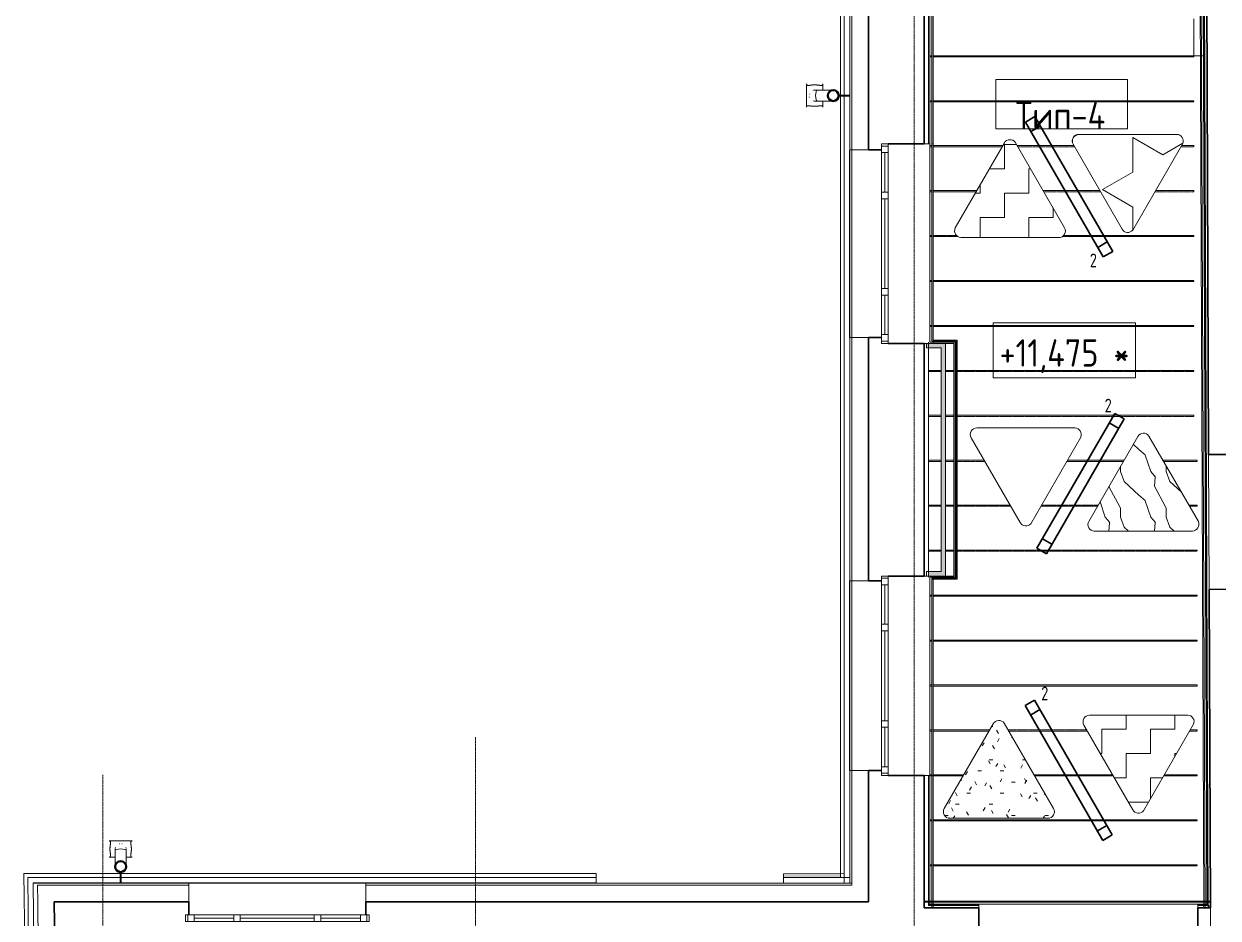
# Model space of a CAD drawing. Header units: millimetres. Extents: x -10438 to 68527, y -5058 to 44223.
# Drawn here: x 37729 to 48622, y 20501 to 28659 of the extents above; entities that cross this region are included whole.
import ezdxf

# ---------------------------------------------------------------- set-up
doc = ezdxf.new("R2010")
doc.units = ezdxf.units.MM
doc.linetypes.add('ADSK_Линия сетки', pattern=[25, 20, -2.5, 0, -2.5])
doc.linetypes.add('ADSK_Штрих_ш3 п1_5', pattern=[4.5, 3, -1.5])
for name, color, linetype, lineweight in [('_ Окна', 7, 'Continuous', 9), ('Аннотация', 7, 'Continuous', 20), ('Каркас', 7, 'Continuous', 18), ('Марки', 7, 'Continuous', 20), ('Обобщенные модели', 7, 'Continuous', 18), ('Окна', 7, 'Continuous', 9), ('Оси', 7, 'Continuous', 9), ('Отметки', 7, 'Continuous', 9), ('Потолки', 7, 'Continuous', 9), ('Потолки штриховка', 7, 'Continuous', 9), ('Стены внутренние', 7, 'Continuous', 18), ('Стены наружные', 7, 'Continuous', 18), ('Стены несущие', 7, 'Continuous', 30), ('Стены отделка', 7, 'Continuous', 30), ('Стены штриховка', 7, 'Continuous', 9), ('Стены штриховка поверхности', 7, 'Continuous', 18)]:
    doc.layers.add(name, color=color, linetype=linetype, lineweight=lineweight)
doc.layers.add('Линии', color=7, linetype='Continuous', lineweight=9, true_color=0x00a600)
doc.styles.add('GOST Common_2', font='GOST_Common.ttf', dxfattribs={"width": 0.9, "height": 250})
doc.styles.add('GOST Common_4', font='GOST_Common.ttf', dxfattribs={"width": 0.8, "height": 350})
doc.styles.add('GOST Common_B', font='', dxfattribs={"width": 0.9, "height": 250})
doc.styles.get('GOST Common_B').set_extended_font_data('GOST Common', bold=True)
pattern_1 = [(0, (0, 0), (222.25, 222.25), [222.25, -222.25]), (90, (222.25, 0), (-222.25, 222.25), [222.25, -222.25])]

# ---------------------------------------------------------------- blocks, each defined once
blk = doc.blocks.new('Водосток - Тип 1 _карниз больше 490мм_-5181640-План потолков 3-го этажа')
at = {"layer": 'Обобщенные модели', "lineweight": 9}
h = blk.add_hatch(dxfattribs=at)
h.set_pattern_fill('FP_9', color=256, style=0, pattern_type=2)
h.set_pattern_definition([(45, (-38486.85, -20811.32), (-106.066, 106.066), [])])
h.paths.add_polyline_path([(125, 110), (147, 115), (164, 129), (174, 149), (173, 172), (164, 191), (145, 206), (123, 210), (103, 205), (86, 191), (76, 171), (77, 148), (86, 129), (103, 115), (123, 110)])
at = {"layer": 'Обобщенные модели'}
for p, q in [((19, 395), (25, 395)), ((225, 395), (231, 395)), ((25, 245), (19, 245)), ((75, 185), (75, 306)), ((75, 264), (75, 306)), ((175, 306), (175, 185)), ((175, 306), (175, 264)), ((231, 245), (225, 245)), ((75, 185), (75, 216)), ((75, 174), (75, 183)), ((75, 174), (75, 183)), ((120, 10), (120, 109)), ((130, 109), (130, 10)), ((175, 216), (175, 185)), ((175, 177), (175, 174)), ((175, 177), (175, 174))]:
    blk.add_line(p, q, dxfattribs=at)
at = {"layer": 'Обобщенные модели', "flags": 128}
for points in [[(75, 216), (75, 222), (75, 228), (75, 233), (75, 238), (75, 244), (75, 249), (75, 254), (75, 259), (75, 264), (75, 268), (75, 273), (75, 277), (75, 281), (75, 285), (75, 289), (75, 292), (75, 296), (75, 299), (75, 302), (75, 305), (75, 307), (75, 309), (75, 312), (75, 313), (75, 315), (75, 316), (75, 318), (75, 319), (75, 319), (75, 320), (75, 320), (75, 320)], [(75, 264), (75, 258), (75, 252), (75, 247), (75, 242), (75, 236), (75, 231), (75, 226), (75, 221), (75, 216), (75, 212), (75, 207), (75, 203), (75, 199), (75, 195), (75, 191), (75, 188), (75, 184), (75, 181), (75, 178), (75, 175), (75, 173)], [(175, 320), (175, 320), (175, 320), (175, 319), (175, 318), (175, 317), (175, 316), (175, 314), (175, 312), (175, 310), (175, 308), (175, 306), (175, 303), (175, 300), (175, 297), (175, 294), (175, 290), (175, 287), (175, 283), (175, 279), (175, 275), (175, 270), (175, 266), (175, 261), (175, 256), (175, 251), (175, 246), (175, 241), (175, 235), (175, 230), (175, 224), (175, 219), (175, 216)], [(175, 173), (175, 174), (175, 177), (175, 180), (175, 183), (175, 186), (175, 190), (175, 193), (175, 197), (175, 201), (175, 205), (175, 210), (175, 214), (175, 219), (175, 224), (175, 229), (175, 234), (175, 239), (175, 245), (175, 250), (175, 256), (175, 261), (175, 264)]]:
    blk.add_lwpolyline(points, dxfattribs=at)
at = {"layer": 'Обобщенные модели'}
for centre, radius, start, end in [((125, 320), 50, 163.3249, 166.6752), ((125, 320), 50, 103.3248, 106.6752), ((125, 320), 50, 73.3248, 76.6752), ((125, 320), 50, 13.3248, 16.6751), ((125, 320), 50, 174.5444, 183.3856), ((125, 320), 50, 356.7269, 5.4556), ((125, 160), 52, 90, 270), ((125, 160), 52, 270, 90)]:
    blk.add_arc(centre, radius, start, end, dxfattribs=at)
at = {"layer": 'Обобщенные модели', "lineweight": 40}
for start, end in [(90, 270), (270, 90)]:
    blk.add_arc((125, 160), 50, start, end, dxfattribs=at)
at = {"layer": 'Обобщенные модели'}
for start_param, end_param in [(4.712389, 6.283185), (4.712389, 6.283185), (3.141593, 4.712389), (3.141593, 4.712389)]:
    blk.add_ellipse((125, 306), major_axis=(-50, 0), ratio=0.309017, start_param=start_param, end_param=end_param, dxfattribs=at)
for points, knots in [([(19, 245), (21, 245), (25, 246), (29, 249), (31, 252), (32, 255), (32, 257), (32, 259), (32, 262), (32, 264), (32, 266), (32, 269), (32, 271), (31, 274), (31, 277), (31, 280), (30, 283), (30, 286), (29, 289), (29, 292), (29, 296), (28, 300), (28, 306), (27, 315), (27, 325), (28, 334), (28, 340), (29, 344), (29, 348), (29, 351), (30, 354), (30, 357), (31, 360), (31, 363), (31, 366), (32, 369), (32, 371), (32, 374), (32, 376), (32, 378), (32, 381), (32, 383), (32, 385), (31, 388), (29, 391), (25, 394), (21, 395), (19, 395)], [-1, -1, -1, -1, -0.941176, -0.882353, -0.852941, -0.823529, -0.808824, -0.794118, -0.779412, -0.764706, -0.75, -0.735294, -0.720588, -0.705882, -0.691176, -0.676471, -0.661765, -0.647059, -0.632353, -0.617647, -0.602941, -0.588235, -0.558824, -0.529412, -0.470588, -0.441176, -0.411765, -0.397059, -0.382353, -0.367647, -0.352941, -0.338235, -0.323529, -0.308824, -0.294118, -0.279412, -0.264706, -0.25, -0.235294, -0.220588, -0.205882, -0.191176, -0.176471, -0.147059, -0.117647, -0.058824, 0, 0, 0, 0]), ([(19, 395), (22, 395), (29, 395), (39, 395), (48, 395), (56, 395), (61, 395), (65, 395), (68, 395), (71, 395), (74, 395), (78, 395), (81, 395), (84, 395), (86, 395), (88, 395), (90, 395), (93, 395), (96, 395), (100, 395), (102, 395), (105, 395), (107, 395), (110, 395), (116, 395), (121, 395), (125, 395)], [-1, -1, -1, -1, -0.875, -0.75, -0.625, -0.5625, -0.5, -0.46875, -0.4375, -0.40625, -0.375, -0.34375, -0.3125, -0.28125, -0.265625, -0.25, -0.234375, -0.21875, -0.1875, -0.15625, -0.140625, -0.125, -0.109375, -0.09375, -0.0625, 0, 0, 0, 0]), ([(125, 395), (129, 395), (134, 395), (140, 395), (143, 395), (145, 395), (148, 395), (150, 395), (154, 395), (157, 395), (160, 395), (162, 395), (164, 395), (166, 395), (169, 395), (172, 395), (176, 395), (179, 395), (182, 395), (185, 395), (189, 395), (194, 395), (202, 395), (211, 395), (221, 395), (228, 395), (231, 395)], [-1, -1, -1, -1, -0.9375, -0.90625, -0.890625, -0.875, -0.859375, -0.84375, -0.8125, -0.78125, -0.765625, -0.75, -0.734375, -0.71875, -0.6875, -0.65625, -0.625, -0.59375, -0.5625, -0.53125, -0.5, -0.4375, -0.375, -0.25, -0.125, 0, 0, 0, 0]), ([(231, 395), (229, 395), (225, 394), (221, 391), (219, 388), (218, 385), (218, 383), (218, 381), (218, 378), (218, 376), (218, 374), (218, 371), (218, 369), (219, 366), (219, 363), (219, 360), (220, 357), (220, 354), (221, 351), (221, 348), (221, 344), (222, 340), (222, 334), (223, 325), (223, 315), (222, 306), (222, 300), (221, 296), (221, 292), (221, 289), (220, 286), (220, 283), (219, 280), (219, 277), (219, 274), (218, 271), (218, 269), (218, 266), (218, 264), (218, 262), (218, 259), (218, 257), (218, 255), (219, 252), (221, 249), (225, 246), (229, 245), (231, 245)], [-1, -1, -1, -1, -0.941176, -0.882353, -0.852941, -0.823529, -0.808824, -0.794118, -0.779412, -0.764706, -0.75, -0.735294, -0.720588, -0.705882, -0.691176, -0.676471, -0.661765, -0.647059, -0.632353, -0.617647, -0.602941, -0.588235, -0.558824, -0.529412, -0.470588, -0.441176, -0.411765, -0.397059, -0.382353, -0.367647, -0.352941, -0.338235, -0.323529, -0.308824, -0.294118, -0.279412, -0.264706, -0.25, -0.235294, -0.220588, -0.205882, -0.191176, -0.176471, -0.147059, -0.117647, -0.058824, 0, 0, 0, 0]), ([(74, 245), (73, 245), (71, 245), (68, 245), (65, 245), (61, 245), (56, 245), (48, 245), (39, 245), (29, 245), (22, 245), (19, 245)], [-0.625, -0.625, -0.625, -0.625, -0.59375, -0.5625, -0.53125, -0.5, -0.4375, -0.375, -0.25, -0.125, 0, 0, 0, 0]), ([(231, 245), (228, 245), (221, 245), (211, 245), (202, 245), (194, 245), (189, 245), (185, 245), (182, 245), (179, 245), (177, 245), (176, 245)], [-1, -1, -1, -1, -0.875, -0.75, -0.625, -0.5625, -0.5, -0.46875, -0.4375, -0.40625, -0.375, -0.375, -0.375, -0.375])]:
    blk.add_open_spline(points, degree=3, knots=knots, dxfattribs=at)
blk = doc.blocks.new('Водосток - Тип 1 _карниз больше 490мм_-5178134-План потолков 3-го этажа')
at = {"layer": 'Обобщенные модели'}
for p, q in [((19, 405), (25, 405)), ((225, 405), (231, 405)), ((25, 255), (19, 255)), ((75, 184), (75, 306)), ((75, 264), (75, 306)), ((75, 184), (75, 226)), ((175, 306), (175, 184)), ((175, 306), (175, 264)), ((175, 226), (175, 184)), ((231, 255), (225, 255)), ((120, 10), (120, 109)), ((130, 109), (130, 10))]:
    blk.add_line(p, q, dxfattribs=at)
at = {"layer": 'Обобщенные модели', "flags": 128}
for points in [[(75, 226), (75, 232), (75, 238), (75, 243), (75, 248), (75, 254), (75, 259), (75, 264), (75, 269), (75, 274), (75, 278), (75, 283), (75, 287), (75, 291), (75, 295), (75, 299), (75, 302), (75, 306), (75, 309), (75, 312), (75, 315), (75, 317), (75, 319), (75, 322), (75, 323), (75, 325), (75, 326), (75, 328), (75, 329), (75, 329), (75, 330), (75, 330), (75, 330)], [(175, 330), (175, 330), (175, 330), (175, 329), (175, 328), (175, 327), (175, 326), (175, 324), (175, 322), (175, 320), (175, 318), (175, 316), (175, 313), (175, 310), (175, 307), (175, 304), (175, 300), (175, 297), (175, 293), (175, 289), (175, 285), (175, 280), (175, 276), (175, 271), (175, 266), (175, 261), (175, 256), (175, 251), (175, 245), (175, 240), (175, 234), (175, 229), (175, 226)], [(75, 264), (75, 258), (75, 252), (75, 247), (75, 242), (75, 236), (75, 231), (75, 226), (75, 221), (75, 216), (75, 212), (75, 207), (75, 203), (75, 199), (75, 195), (75, 191), (75, 188), (75, 184), (75, 181), (75, 178), (75, 175), (75, 173)], [(175, 173), (175, 174), (175, 177), (175, 180), (175, 183), (175, 186), (175, 190), (175, 193), (175, 197), (175, 201), (175, 205), (175, 210), (175, 214), (175, 219), (175, 224), (175, 229), (175, 234), (175, 239), (175, 245), (175, 250), (175, 256), (175, 261), (175, 264)]]:
    blk.add_lwpolyline(points, dxfattribs=at)
at = {"layer": 'Обобщенные модели'}
for centre, radius, start, end in [((125, 330), 50, 174.5444, 183.3856), ((125, 330), 50, 163.3249, 166.6752), ((125, 330), 50, 103.3248, 106.6752), ((125, 330), 50, 73.3248, 76.6752), ((125, 330), 50, 13.3248, 16.6751), ((125, 330), 50, 356.7269, 5.4556), ((125, 160), 52, 90, 270), ((125, 160), 52, 270, 90)]:
    blk.add_arc(centre, radius, start, end, dxfattribs=at)
at = {"layer": 'Обобщенные модели', "lineweight": 40}
for start, end in [(90, 270), (270, 90)]:
    blk.add_arc((125, 160), 50, start, end, dxfattribs=at)
at = {"layer": 'Обобщенные модели'}
for start_param, end_param in [(4.712389, 6.283185), (4.712389, 6.283185), (3.141593, 4.712389), (3.141593, 4.712389)]:
    blk.add_ellipse((125, 306), major_axis=(-50, 0), ratio=0.309017, start_param=start_param, end_param=end_param, dxfattribs=at)
for points, knots in [([(19, 255), (21, 255), (25, 256), (29, 259), (31, 262), (32, 265), (32, 267), (32, 269), (32, 272), (32, 274), (32, 276), (32, 279), (32, 281), (31, 284), (31, 287), (31, 290), (30, 293), (30, 296), (29, 299), (29, 302), (29, 306), (28, 310), (28, 316), (27, 325), (27, 335), (28, 344), (28, 350), (29, 354), (29, 358), (29, 361), (30, 364), (30, 367), (31, 370), (31, 373), (31, 376), (32, 379), (32, 381), (32, 384), (32, 386), (32, 388), (32, 391), (32, 393), (32, 395), (31, 398), (29, 401), (25, 404), (21, 405), (19, 405)], [-1, -1, -1, -1, -0.941176, -0.882353, -0.852941, -0.823529, -0.808824, -0.794118, -0.779412, -0.764706, -0.75, -0.735294, -0.720588, -0.705882, -0.691176, -0.676471, -0.661765, -0.647059, -0.632353, -0.617647, -0.602941, -0.588235, -0.558824, -0.529412, -0.470588, -0.441176, -0.411765, -0.397059, -0.382353, -0.367647, -0.352941, -0.338235, -0.323529, -0.308824, -0.294118, -0.279412, -0.264706, -0.25, -0.235294, -0.220588, -0.205882, -0.191176, -0.176471, -0.147059, -0.117647, -0.058824, 0, 0, 0, 0]), ([(19, 405), (22, 405), (29, 405), (39, 405), (48, 405), (56, 405), (61, 405), (65, 405), (68, 405), (71, 405), (74, 405), (78, 405), (81, 405), (84, 405), (86, 405), (88, 405), (90, 405), (93, 405), (96, 405), (100, 405), (102, 405), (105, 405), (107, 405), (110, 405), (116, 405), (121, 405), (125, 405)], [-1, -1, -1, -1, -0.875, -0.75, -0.625, -0.5625, -0.5, -0.46875, -0.4375, -0.40625, -0.375, -0.34375, -0.3125, -0.28125, -0.265625, -0.25, -0.234375, -0.21875, -0.1875, -0.15625, -0.140625, -0.125, -0.109375, -0.09375, -0.0625, 0, 0, 0, 0]), ([(125, 405), (129, 405), (134, 405), (140, 405), (143, 405), (145, 405), (148, 405), (150, 405), (154, 405), (157, 405), (160, 405), (162, 405), (164, 405), (166, 405), (169, 405), (172, 405), (176, 405), (179, 405), (182, 405), (185, 405), (189, 405), (194, 405), (202, 405), (211, 405), (221, 405), (228, 405), (231, 405)], [-1, -1, -1, -1, -0.9375, -0.90625, -0.890625, -0.875, -0.859375, -0.84375, -0.8125, -0.78125, -0.765625, -0.75, -0.734375, -0.71875, -0.6875, -0.65625, -0.625, -0.59375, -0.5625, -0.53125, -0.5, -0.4375, -0.375, -0.25, -0.125, 0, 0, 0, 0]), ([(231, 405), (229, 405), (225, 404), (221, 401), (219, 398), (218, 395), (218, 393), (218, 391), (218, 388), (218, 386), (218, 384), (218, 381), (218, 379), (219, 376), (219, 373), (219, 370), (220, 367), (220, 364), (221, 361), (221, 358), (221, 354), (222, 350), (222, 344), (223, 335), (223, 325), (222, 316), (222, 310), (221, 306), (221, 302), (221, 299), (220, 296), (220, 293), (219, 290), (219, 287), (219, 284), (218, 281), (218, 279), (218, 276), (218, 274), (218, 272), (218, 269), (218, 267), (218, 265), (219, 262), (221, 259), (225, 256), (229, 255), (231, 255)], [-1, -1, -1, -1, -0.941176, -0.882353, -0.852941, -0.823529, -0.808824, -0.794118, -0.779412, -0.764706, -0.75, -0.735294, -0.720588, -0.705882, -0.691176, -0.676471, -0.661765, -0.647059, -0.632353, -0.617647, -0.602941, -0.588235, -0.558824, -0.529412, -0.470588, -0.441176, -0.411765, -0.397059, -0.382353, -0.367647, -0.352941, -0.338235, -0.323529, -0.308824, -0.294118, -0.279412, -0.264706, -0.25, -0.235294, -0.220588, -0.205882, -0.191176, -0.176471, -0.147059, -0.117647, -0.058824, 0, 0, 0, 0]), ([(74, 255), (73, 255), (71, 255), (68, 255), (65, 255), (61, 255), (56, 255), (48, 255), (39, 255), (29, 255), (22, 255), (19, 255)], [-0.625, -0.625, -0.625, -0.625, -0.59375, -0.5625, -0.53125, -0.5, -0.4375, -0.375, -0.25, -0.125, 0, 0, 0, 0]), ([(231, 255), (228, 255), (221, 255), (211, 255), (202, 255), (194, 255), (189, 255), (185, 255), (182, 255), (179, 255), (177, 255), (176, 255)], [-1, -1, -1, -1, -0.875, -0.75, -0.625, -0.5625, -0.5, -0.46875, -0.4375, -0.40625, -0.375, -0.375, -0.375, -0.375])]:
    blk.add_open_spline(points, degree=3, knots=knots, dxfattribs=at)
blk = doc.blocks.new('окно трехпол с фрамугой - 1800 и 1820х2300_h___нов_ ок15-2116791-План потолков 3-го этажа')
at = {"layer": '_ Окна', "lineweight": 18}
for p, q in [((-910, 75), (-910, 135)), ((-910, 135), (-830, 135)), ((-830, 135), (-830, 75)), ((-470, 75), (-470, 135)), ((-470, 135), (-410, 135)), ((-410, 135), (-410, 75)), ((410, 75), (410, 135)), ((410, 135), (470, 135)), ((470, 135), (470, 75)), ((830, 135), (830, 75)), ((910, 135), (830, 135)), ((910, 75), (910, 135)), ((-830, 75), (-910, 75)), ((-410, 75), (-470, 75)), ((470, 75), (410, 75)), ((830, 75), (910, 75))]:
    blk.add_line(p, q, dxfattribs=at)
at = {"layer": '_ Окна'}
for p, q in [((-890, 75), (-890, 135)), ((890, 75), (890, 135)), ((-830, 105), (-470, 105)), ((-410, 105), (410, 105)), ((470, 105), (830, 105))]:
    blk.add_line(p, q, dxfattribs=at)
at = {"layer": 'Окна'}
for p, q in [((-910, 135), (-910, 75)), ((-830, 135), (-910, 135)), ((-830, 135), (-470, 135)), ((-410, 135), (-470, 135)), ((-410, 135), (410, 135)), ((470, 135), (410, 135)), ((470, 135), (830, 135)), ((910, 135), (830, 135)), ((910, 75), (910, 135)), ((-910, 75), (-830, 75)), ((-470, 75), (-830, 75)), ((-470, 75), (-410, 75)), ((410, 75), (-410, 75)), ((410, 75), (470, 75)), ((830, 75), (470, 75)), ((830, 75), (910, 75))]:
    blk.add_line(p, q, dxfattribs=at)
blk = doc.blocks.new('окно трехпол с фрамугой - 1715-2240_h___нов_ ок29 е30-2157682-План потолков 3-го этажа')
at = {"layer": '_ Окна', "lineweight": 18}
for p, q in [((-910, 75), (-910, 135)), ((-910, 135), (-830, 135)), ((-830, 135), (-830, 75)), ((-470, 75), (-470, 135)), ((-470, 135), (-410, 135)), ((-410, 135), (-410, 75)), ((410, 75), (410, 135)), ((410, 135), (470, 135)), ((470, 135), (470, 75)), ((830, 135), (830, 75)), ((910, 135), (830, 135)), ((910, 75), (910, 135)), ((-830, 75), (-910, 75)), ((-410, 75), (-470, 75)), ((470, 75), (410, 75)), ((830, 75), (910, 75))]:
    blk.add_line(p, q, dxfattribs=at)
at = {"layer": '_ Окна'}
for p, q in [((-890, 75), (-890, 135)), ((890, 75), (890, 135)), ((-830, 105), (-470, 105)), ((-410, 105), (410, 105)), ((470, 105), (830, 105))]:
    blk.add_line(p, q, dxfattribs=at)
at = {"layer": 'Окна'}
for p, q in [((-910, 135), (-910, 75)), ((-830, 135), (-910, 135)), ((-830, 135), (-470, 135)), ((-410, 135), (-470, 135)), ((-410, 135), (410, 135)), ((470, 135), (410, 135)), ((470, 135), (830, 135)), ((910, 135), (830, 135)), ((910, 75), (910, 135)), ((-910, 75), (-830, 75)), ((-470, 75), (-830, 75)), ((-470, 75), (-410, 75)), ((410, 75), (-410, 75)), ((410, 75), (470, 75)), ((830, 75), (470, 75)), ((830, 75), (910, 75))]:
    blk.add_line(p, q, dxfattribs=at)
blk = doc.blocks.new('окно трехпол с фрамугой - 1635-2150_h___нов_ ок-22-2116813-План потолков 3-го этажа')
at = {"layer": '_ Окна', "lineweight": 18}
for p, q in [((-837.5, 100), (-837.5, 160)), ((-837.5, 160), (-757.5, 160)), ((-757.5, 160), (-757.5, 100)), ((-397.5, 100), (-397.5, 160)), ((-397.5, 160), (-337.5, 160)), ((-337.5, 160), (-337.5, 100)), ((337.5, 100), (337.5, 160)), ((337.5, 160), (397.5, 160)), ((397.5, 160), (397.5, 100)), ((757.5, 160), (757.5, 100)), ((837.5, 160), (757.5, 160)), ((837.5, 100), (837.5, 160)), ((-757.5, 100), (-837.5, 100)), ((-337.5, 100), (-397.5, 100)), ((397.5, 100), (337.5, 100)), ((757.5, 100), (837.5, 100))]:
    blk.add_line(p, q, dxfattribs=at)
at = {"layer": '_ Окна'}
for p, q in [((-817.5, 100), (-817.5, 160)), ((-757.5, 130), (-397.5, 130)), ((-337.5, 130), (337.5, 130)), ((397.5, 130), (757.5, 130)), ((817.5, 100), (817.5, 160))]:
    blk.add_line(p, q, dxfattribs=at)
at = {"layer": 'Окна'}
for p, q in [((-837.5, 160), (-837.5, 100)), ((-757.5, 160), (-837.5, 160)), ((-757.5, 160), (-397.5, 160)), ((-337.5, 160), (-397.5, 160)), ((-337.5, 160), (337.5, 160)), ((397.5, 160), (337.5, 160)), ((397.5, 160), (757.5, 160)), ((837.5, 160), (757.5, 160)), ((837.5, 100), (837.5, 160)), ((-837.5, 100), (-757.5, 100)), ((-397.5, 100), (-757.5, 100)), ((-397.5, 100), (-337.5, 100)), ((337.5, 100), (-337.5, 100)), ((337.5, 100), (397.5, 100)), ((757.5, 100), (397.5, 100)), ((757.5, 100), (837.5, 100))]:
    blk.add_line(p, q, dxfattribs=at)
blk = doc.blocks.new('ADSK_Марка_Потолок - ADSK_Марка и Смещение от уровня-155896-План потолков 3-го этажа')
at = {"layer": 'Марки'}
for p, q in [((-6, 4.5), (-6, 0)), ((-6, 4.5), (6, 4.5)), ((6, 4.5), (6, 0)), ((-6, 0), (6, 0))]:
    blk.add_line(p, q, dxfattribs=at)
blk = doc.blocks.new('Высотные отметки - Рамка-12095-План потолков 3-го этажа')
at = {"layer": 'Аннотация'}
for p, q in [((-6.5, 0), (-6.5, 5)), ((-6.5, 5), (6.5, 5)), ((6.5, 5), (6.5, 0)), ((6.5, 0), (-6.5, 0))]:
    blk.add_line(p, q, dxfattribs=at)

msp = doc.modelspace()

# ---------------------------------------------------------------- hatches: boundary and pattern name
at = {"layer": 'Потолки штриховка', "lineweight": 18}
h = msp.add_hatch(dxfattribs=at)
h.set_pattern_fill('FP_45', color=256, style=0, pattern_type=2)
h.set_pattern_definition(pattern_1)
h.paths.add_polyline_path([(46414.299, 26709.452), (47170.315, 26709.452), (47185.898, 26711.503), (47201.262, 26718.164), (47213.718, 26728.164), (47222.466, 26739.572), (47228.479, 26754.104), (47230.528, 26769.657), (47228.479, 26785.24), (47222.466, 26799.762), (46772.588, 27578.365), (46762.336, 27589.057), (46749.78, 27596.916), (46735.682, 27601.463), (46720.901, 27602.422), (46706.334, 27599.735), (46692.867, 27593.565), (46681.319, 27584.288), (46672.393, 27572.467), (46225.118, 26797.461), (46219.834, 26783.335), (46218.234, 26768.338), (46220.417, 26753.415), (46226.246, 26739.505), (46235.354, 26727.483), (46247.168, 26718.108), (46260.944, 26711.969), (46275.815, 26709.452)])
h = msp.add_hatch(dxfattribs=at)
h.set_pattern_fill('STARS', color=256, scale=100, angle=90, style=0)
h.paths.add_polyline_path([(47792.907, 26756.8), (47807.233, 26757.156), (47821.066, 26760.899), (47833.618, 26767.816), (47844.171, 26777.511), (48300.867, 27568.842), (48304.376, 27582.623), (48304.376, 27597.598), (48300.867, 27611.727), (48295.037, 27623.433), (48285.885, 27634.316), (48274.432, 27642.745), (48261.319, 27648.248), (48247.281, 27650.516), (47352.321, 27650.516), (47336.738, 27648.464), (47322.217, 27642.449), (47309.747, 27632.882), (47300.17, 27620.395), (47294.162, 27605.892), (47292.108, 27590.31), (47294.162, 27574.717), (47300.17, 27560.204), (47746.47, 26786.809), (47755.005, 26775.297), (47766.026, 26766.137), (47778.905, 26759.852), (47791.274, 26757.156)])
h = msp.add_hatch(dxfattribs=at)
h.set_pattern_fill('FP_46', color=256, style=0, pattern_type=2)
h.set_pattern_definition([(108.435, (108.29, 0), (-416.50086, 832.99954), [158.05, -1159.038]), (139.399, (58.31, 149.94), (-2499.010644, 2082.486787), [76.799, -3763.143]), (136.848, (416.5, 199.92), (-6247.5402574, 5830.957739), [182.691, -8951.868]), (109.983, (283.22, 324.87), (-1249.49393, 3332.002656), [97.5, -4777.508]), (90, (249.9, 0), (-416.5, 416.5), [83.3, -333.2]), (118.443, (249.9, 83.3), (2915.5071394, -5414.4962996), [227.365, -11140.87]), (84.289, (141.61, 283.22), (-416.5263, -3748.496867), [83.716, -4102.058]), (129.806, (149.94, 366.52), (1666.01521, -2082.48651), [65.059, -3187.91])])
h.paths.add_polyline_path([(48095.895, 24032.239), (48387.496, 24032.239), (48402.448, 24034.125), (48416.463, 24039.665), (48431.621, 24052.075), (48438.286, 24060.11), (48444.726, 24073.734), (48447.568, 24088.76), (48446.673, 24103.574), (48442.058, 24117.921), (47990.452, 24900.001), (47981.094, 24910.508), (47968.555, 24918.924), (47954.313, 24923.948), (47939.268, 24925.261), (47924.371, 24922.781), (47910.563, 24916.664), (47898.717, 24907.297), (47885.768, 24888.665), (47442.299, 24120.249), (47437.016, 24106.122), (47435.761, 24088.76), (47437.598, 24076.202), (47443.427, 24062.292), (47452.535, 24050.271), (47464.349, 24040.896), (47478.125, 24034.756), (47492.996, 24032.239)])
h = msp.add_hatch(dxfattribs=at)
h.set_pattern_fill('FP_45', color=256, style=0, pattern_type=2)
h.set_pattern_definition(pattern_1)
h.paths.add_polyline_path([(47890.875, 21459.283), (47905.201, 21459.639), (47919.035, 21463.381), (47931.586, 21470.298), (47942.139, 21479.993), (48398.836, 22271.325), (48402.344, 22285.105), (48402.344, 22300.081), (48398.836, 22314.209), (48393.005, 22325.915), (48383.853, 22336.799), (48372.4, 22345.227), (48359.287, 22350.73), (48345.249, 22352.998), (47450.289, 22352.998), (47434.706, 22350.946), (47420.185, 22344.932), (47407.715, 22335.364), (47398.138, 22322.877), (47392.13, 22308.375), (47390.076, 22292.792), (47392.13, 22277.199), (47398.138, 22262.687), (47844.438, 21489.291), (47852.973, 21477.779), (47863.994, 21468.619), (47879.904, 21461.674), (47889.243, 21459.639)])
h = msp.add_hatch(dxfattribs=at)
h.set_pattern_fill('FP_44', color=256, style=0, pattern_type=2)
h.set_pattern_definition([(0, (0, 0), (406.4, 101.6), [33.528, -271.272, 33.528, -271.272, -1625.6]), (0, (0, 0), (406.4, 101.6), [-609.6, 33.528, -576.072, 33.528, -271.272, -711.2]), (0, (0, 0), (406.4, 101.6), [-1524, 33.528, -169.672, 33.528, -474.472]), (120, (152.4, 50.8), (-291.18818, 301.15272), [33.528, -271.272, 33.528, -271.272, -1625.6]), (120, (152.4, 50.8), (-291.18818, 301.15272), [-609.6, 33.528, -576.072, 33.528, -271.272, -711.2]), (120, (152.4, 50.8), (-291.18818, 301.15272), [-1524, 33.528, -169.672, 33.528, -474.472]), (240, (203.2, 254), (-115.21182, -402.75272), [33.528, -271.272, 33.528, -271.272, -1625.6]), (240, (203.2, 254), (-115.21182, -402.75272), [-609.6, 33.528, -576.072, 33.528, -271.272, -711.2]), (240, (203.2, 254), (-115.21182, -402.75272), [-1524, 33.528, -169.672, 33.528, -474.472])])
h.paths.add_polyline_path([(47068.295, 21411.922), (47082.185, 21413.546), (47095.325, 21418.331), (47107.008, 21426.018), (47116.601, 21436.193), (47123.589, 21448.307), (47127.593, 21461.706), (47127.593, 21480.214), (47125.96, 21489.438), (47120.411, 21502.275), (46670.555, 22280.857), (46660.304, 22291.548), (46647.749, 22299.406), (46633.652, 22303.953), (46618.872, 22304.912), (46604.306, 22302.225), (46590.841, 22296.056), (46579.294, 22286.78), (46570.368, 22274.96), (46123.086, 21499.944), (46117.803, 21485.817), (46116.202, 21470.82), (46118.385, 21455.897), (46124.214, 21441.987), (46133.322, 21429.966), (46145.136, 21420.59), (46158.912, 21414.451), (46173.783, 21411.934), (46650.426, 21411.928)])
at = {"layer": 'Стены внутренние'}
for points in [[(46135.502, 25703.949), (46135.502, 25743.949), (45961.854, 25743.949), (45961.854, 25714.949), (45981.854, 25714.949), (45981.854, 25703.949), (46095.502, 25703.949)], [(46135.502, 23662.149), (46135.502, 25703.949), (46095.502, 25703.949), (46095.502, 23662.149)], [(46095.502, 23622.149), (46135.502, 23622.149), (46135.502, 23662.149), (45981.854, 23662.149), (45981.854, 23622.149)]]:
    msp.add_hatch(color=256, dxfattribs=at).paths.add_polyline_path(points)
at = {"layer": 'Стены штриховка поверхности', "true_color": 0xd5c6b4}
msp.add_hatch(color=9, dxfattribs=at).paths.add_polyline_path([(44659.058, 20871.318), (45176.852, 20872.405), (45176.852, 20907.405), (44658.984, 20906.318)])

# ---------------------------------------------------------------- linework, layer by layer
at = {"layer": 'Каркас', "color": 8, "linetype": 'ADSK_Штрих_ш3 п1_5', "lineweight": 9, "true_color": 0x808080}
for p, q in [((48399.536, 28704.299), (48399.536, 28358.164)), ((46011.854, 28368.164), (45993.854, 28368.164)), ((45993.854, 28358.164), (46011.854, 28358.164)), ((48460.79, 28368.164), (46021.854, 28368.164)), ((46021.854, 28358.164), (48399.536, 28358.164)), ((48488.791, 28368.164), (48470.79, 28368.164)), ((46011.854, 27958.164), (45993.854, 27958.164)), ((45993.854, 27948.164), (46011.854, 27948.164)), ((48399.536, 27958.164), (46021.854, 27958.164)), ((46021.854, 27948.164), (48399.536, 27948.164)), ((48399.536, 27958.164), (48399.536, 27948.164)), ((46011.854, 27548.164), (45993.854, 27548.164)), ((45993.854, 27538.164), (46011.854, 27538.164)), ((46658.367, 27548.164), (46021.854, 27548.164)), ((46021.854, 27538.164), (46652.596, 27538.164)), ((47307.118, 27548.164), (46790.038, 27548.164)), ((46795.816, 27538.164), (47312.889, 27538.164)), ((48283.162, 27538.164), (48399.536, 27538.164)), ((48399.536, 27548.164), (48288.934, 27548.164)), ((48399.536, 27548.164), (48399.536, 27538.164)), ((46011.854, 27138.164), (45993.854, 27138.164)), ((45993.854, 27128.164), (46011.854, 27128.164)), ((46421.746, 27138.164), (46021.854, 27138.164)), ((46021.854, 27128.164), (46415.975, 27128.164)), ((47543.715, 27138.164), (47026.937, 27138.164)), ((47032.715, 27128.164), (47549.486, 27128.164)), ((48046.541, 27128.164), (48399.536, 27128.164)), ((48399.536, 27138.164), (48052.312, 27138.164)), ((48399.536, 27138.164), (48399.536, 27128.164)), ((46011.854, 26728.164), (45993.854, 26728.164)), ((45993.854, 26718.164), (46011.854, 26718.164)), ((46234.839, 26728.164), (46021.854, 26728.164)), ((46021.854, 26718.164), (46247.113, 26718.164)), ((47201.262, 26718.164), (48399.536, 26718.164)), ((48399.536, 26728.164), (47213.718, 26728.164)), ((48399.536, 26728.164), (48399.536, 26718.164)), ((46011.854, 26318.164), (45993.854, 26318.164)), ((45993.854, 26308.164), (46011.854, 26308.164)), ((48399.536, 26318.164), (46021.854, 26318.164)), ((46021.854, 26308.164), (48399.536, 26308.164)), ((48399.536, 26318.164), (48399.536, 26308.164)), ((46011.854, 25908.164), (45993.854, 25908.164)), ((45993.854, 25898.164), (46011.854, 25898.164)), ((48399.536, 25908.164), (46021.854, 25908.164)), ((46021.854, 25898.164), (48399.536, 25898.164)), ((48399.536, 25908.164), (48399.536, 25898.164)), ((46095.502, 25498.164), (45981.854, 25498.164)), ((46212.776, 25498.164), (46135.502, 25498.164)), ((46232.776, 25498.164), (46224.776, 25498.164)), ((48399.536, 25498.164), (46242.776, 25498.164)), ((48399.536, 25498.164), (48399.536, 25488.164)), ((45981.854, 25488.164), (46095.502, 25488.164)), ((46135.502, 25488.164), (46212.776, 25488.164)), ((46224.776, 25488.164), (46232.776, 25488.164)), ((46242.776, 25488.164), (48399.536, 25488.164)), ((46095.502, 25088.164), (45981.854, 25088.164)), ((45981.854, 25078.164), (46095.502, 25078.164)), ((46212.776, 25088.164), (46135.502, 25088.164)), ((46135.502, 25078.164), (46212.776, 25078.164)), ((46232.776, 25088.164), (46224.776, 25088.164)), ((46224.776, 25078.164), (46232.776, 25078.164)), ((48399.536, 25088.164), (46242.776, 25088.164)), ((46242.776, 25078.164), (48399.536, 25078.164)), ((48399.536, 25088.164), (48399.536, 25078.164)), ((46095.502, 24678.164), (45981.854, 24678.164)), ((45981.854, 24668.164), (46095.502, 24668.164)), ((46212.776, 24678.164), (46135.502, 24678.164)), ((46135.502, 24668.164), (46212.776, 24668.164)), ((46232.776, 24678.164), (46224.776, 24678.164)), ((46224.776, 24668.164), (46232.776, 24668.164)), ((46488.195, 24678.164), (46242.776, 24678.164)), ((46242.776, 24668.164), (46493.965, 24668.164)), ((47241.841, 24668.164), (47758.512, 24668.164)), ((47764.284, 24678.164), (47247.619, 24678.164)), ((48431.621, 24678.164), (48118.723, 24678.164)), ((48124.494, 24668.164), (48431.621, 24668.164)), ((48431.621, 24678.164), (48431.621, 24668.164)), ((46095.502, 24268.164), (45981.854, 24268.164)), ((45981.854, 24258.164), (46095.502, 24258.164)), ((46212.776, 24268.164), (46135.502, 24268.164)), ((46135.502, 24258.164), (46212.776, 24258.164)), ((46232.776, 24268.164), (46224.776, 24268.164)), ((46224.776, 24258.164), (46232.776, 24258.164)), ((46724.791, 24268.164), (46242.776, 24268.164)), ((46242.776, 24258.164), (46730.562, 24258.164)), ((47004.943, 24258.164), (47521.893, 24258.164)), ((47527.664, 24268.164), (47010.721, 24268.164)), ((48431.621, 24268.164), (48355.347, 24268.164)), ((48361.118, 24258.164), (48431.621, 24258.164)), ((48431.621, 24268.164), (48431.621, 24258.164)), ((46095.502, 23858.164), (45981.854, 23858.164)), ((46212.776, 23858.164), (46135.502, 23858.164)), ((46232.776, 23858.164), (46224.545, 23858.164)), ((48431.621, 23858.164), (46242.776, 23858.164)), ((48431.621, 23858.164), (48431.621, 23848.164)), ((45981.854, 23848.164), (46095.502, 23848.164)), ((46135.502, 23848.164), (46212.776, 23848.164)), ((46224.555, 23848.164), (46232.776, 23848.164)), ((46242.776, 23848.164), (48431.621, 23848.164)), ((46011.854, 23448.164), (45993.854, 23448.164)), ((45993.854, 23438.164), (46011.854, 23438.164)), ((48431.621, 23448.164), (46021.854, 23448.164)), ((46021.854, 23438.164), (48431.621, 23438.164)), ((48431.621, 23448.164), (48431.621, 23438.164)), ((46011.854, 23038.164), (45993.854, 23038.164)), ((45993.854, 23028.164), (46011.854, 23028.164)), ((48431.621, 23038.164), (46021.854, 23038.164)), ((46021.854, 23028.164), (48431.621, 23028.164)), ((48431.621, 23038.164), (48431.621, 23028.164)), ((46011.854, 22628.164), (45993.854, 22628.164)), ((45993.854, 22618.164), (46011.854, 22618.164)), ((48431.621, 22628.164), (46021.854, 22628.164)), ((46021.854, 22618.164), (48431.621, 22618.164)), ((48431.621, 22628.164), (48431.621, 22618.164)), ((46011.854, 22218.164), (45993.854, 22218.164)), ((45993.854, 22208.164), (46011.854, 22208.164)), ((46537.59, 22218.164), (46021.854, 22218.164)), ((46021.854, 22208.164), (46531.819, 22208.164)), ((47423.831, 22218.164), (46706.779, 22218.164)), ((46712.557, 22208.164), (47429.602, 22208.164)), ((48362.384, 22208.164), (48431.621, 22208.164)), ((48431.621, 22218.164), (48368.155, 22218.164)), ((48431.621, 22218.164), (48431.621, 22208.164)), ((46011.854, 21808.164), (45993.854, 21808.164)), ((45993.854, 21798.164), (46011.888, 21798.164)), ((46300.968, 21808.164), (46021.854, 21808.164)), ((46021.854, 21798.164), (46295.197, 21798.164)), ((47660.428, 21808.164), (46943.672, 21808.164)), ((46949.45, 21798.164), (47666.198, 21798.164)), ((48125.763, 21798.164), (48431.621, 21798.164)), ((48431.621, 21808.164), (48131.534, 21808.164)), ((48431.621, 21808.164), (48431.621, 21798.164)), ((46011.854, 21398.164), (45993.854, 21398.164)), ((45993.854, 21388.164), (46011.854, 21388.164)), ((48431.621, 21398.164), (46021.854, 21398.164)), ((46021.854, 21388.164), (48431.621, 21388.164)), ((48431.621, 21398.164), (48431.621, 21388.164)), ((46011.854, 20988.164), (45993.854, 20988.164)), ((45993.854, 20978.164), (46011.854, 20978.164)), ((48431.621, 20988.164), (46021.854, 20988.164)), ((46021.854, 20978.164), (48431.621, 20978.164)), ((48431.621, 20988.164), (48431.621, 20978.164))]:
    msp.add_line(p, q, dxfattribs=at)
at = {"layer": 'Линии', "color": 5, "lineweight": 30, "true_color": 0x0000ff}
for p, q in [((46950.934, 27812.59), (46864.323, 27762.604)), ((47660.726, 26582.714), (46950.934, 27812.59)), ((46864.323, 27762.604), (47574.115, 26532.728)), ((47000.919, 27725.979), (46914.308, 27675.993)), ((47524.129, 26619.339), (47610.74, 26669.325)), ((47574.115, 26532.728), (47660.726, 26582.714)), ((46969.456, 23875.65), (47679.248, 25105.526)), ((47765.859, 25055.541), (47056.067, 23825.665)), ((47679.248, 25105.526), (47765.859, 25055.541)), ((47629.262, 25018.915), (47715.873, 24968.93)), ((47056.067, 23825.665), (46969.456, 23875.65)), ((47106.052, 23912.276), (47019.441, 23962.261))]:
    msp.add_line(p, q, dxfattribs=at)
at = {"layer": 'Линии', "color": 1, "lineweight": 30, "true_color": 0xff0000}
for p, q in [((46947.508, 22490.566), (46860.897, 22440.581)), ((46860.897, 22440.581), (47570.689, 21210.705)), ((47657.3, 21260.69), (46947.508, 22490.566)), ((46997.493, 22403.955), (46910.882, 22353.97)), ((47520.704, 21297.316), (47607.315, 21347.301)), ((47570.689, 21210.705), (47657.3, 21260.69))]:
    msp.add_line(p, q, dxfattribs=at)
at = {"layer": 'Оси', "linetype": 'ADSK_Линия сетки'}
for p, q in [((45849.565, -4258.205), (45849.565, 44222.998)), ((41849.565, -4258.205), (41849.565, 22151.608)), ((38449.565, -4258.205), (38449.565, 21807.423))]:
    msp.add_line(p, q, dxfattribs=at)
at = {"layer": 'Потолки'}
for p, q in [((46225.118, 26797.461), (46672.393, 27572.467)), ((46772.588, 27578.365), (47222.466, 26799.762)), ((47746.47, 26786.809), (47300.136, 27560.184)), ((47352.321, 27650.516), (48247.281, 27650.516)), ((48300.867, 27568.842), (47844.171, 26777.511)), ((47170.315, 26709.452), (46275.815, 26709.452)), ((46422.147, 24973.303), (47317.106, 24973.303)), ((46816.295, 24109.596), (46369.961, 24882.972)), ((47370.087, 24890.119), (46913.204, 24099.392)), ((47442.299, 24120.249), (47889.581, 24895.271)), ((47991.138, 24899.23), (48442.058, 24117.921)), ((48387.496, 24032.239), (47492.996, 24032.239)), ((47450.289, 22352.998), (48345.249, 22352.998)), ((46123.086, 21499.944), (46570.368, 22274.96)), ((46670.555, 22280.857), (47120.411, 21502.275)), ((47844.438, 21489.291), (47398.104, 22262.667)), ((48398.836, 22271.325), (47942.139, 21479.993)), ((47068.295, 21411.922), (46173.783, 21411.934))]:
    msp.add_line(p, q, dxfattribs=at)
for centre, radius, start, end in [((46724.431, 27542.451), 60.074, 36.7146666, 150.0238429), ((47352.321, 27590.302), 60.213, 90, 209.9903132), ((48244.78, 27590.459), 60.109, 338.9229948, 87.6153624), ((47170.315, 26769.664), 60.213, 270, 29.9902382), ((46278.331, 26769.508), 60.109, 152.2867454, 267.6003853), ((47798.591, 26816.53), 60, 209.6938259, 319.4340223), ((46422.147, 24913.09), 60.213, 90, 209.9903132), ((47314.605, 24913.246), 60.109, 337.3717571, 87.6153624), ((47941.608, 24865.229), 60.078, 34.4680166, 149.9962081), ((46868.416, 24139.318), 60, 209.6938259, 318.2842799), ((47495.513, 24092.295), 60.109, 152.2867454, 267.6003853), ((48387.496, 24092.452), 60.213, 270, 25.0225959), ((47450.289, 22292.784), 60.213, 90, 209.9903132), ((48342.748, 22292.941), 60.109, 338.9229948, 87.6153624), ((46622.402, 22244.946), 60.07, 36.7146904, 150.0232095), ((46176.3, 21471.99), 60.109, 152.2867454, 267.6003853), ((47068.295, 21472.129), 60.207, 269.9995673, 30.0471006), ((47896.559, 21519.013), 60, 209.6938259, 319.4340223)]:
    msp.add_arc(centre, radius, start, end, dxfattribs=at)
at = {"layer": 'Стены внутренние'}
for p, q in [((46011.854, 27563.949), (46011.854, 25763.949)), ((46021.854, 25773.949), (46021.854, 27563.949)), ((45981.854, 25743.949), (45981.854, 25755.949)), ((46011.854, 25763.949), (46021.854, 25763.949)), ((46011.854, 23592.149), (46011.854, 21802.149)), ((46021.854, 21802.149), (46021.854, 23592.149)), ((48438.5, 20655.573), (46438.5, 20655.573)), ((46438.5, 20645.573), (48438.5, 20645.573))]:
    msp.add_line(p, q, dxfattribs=at)
at = {"layer": 'Стены наружные'}
for p, q in [((45176.852, 38845), (45176.852, 28009.438)), ((45211.854, 38845), (45211.854, 28009.313)), ((45176.852, 27999.833), (45176.852, 20871.893)), ((45211.854, 27999.833), (45211.854, 20821.318)), ((45993.854, 25755.949), (45993.854, 27563.949)), ((45260.854, 27508.221), (45260.854, 25798.189)), ((45261.854, 27508.221), (45260.854, 27508.221)), ((45261.854, 27508.949), (45261.854, 25798.949)), ((45261.854, 25798.949), (45261.854, 27508.221)), ((45281.854, 25798.949), (45281.854, 27508.949)), ((45281.854, 27508.949), (45281.854, 25798.949)), ((45260.854, 25798.189), (45261.854, 25798.189)), ((46021.854, 25755.949), (45993.854, 25755.949)), ((45260.854, 23577.149), (45260.854, 21847.543)), ((45261.854, 23577.149), (45260.854, 23577.149)), ((45261.854, 23577.149), (45261.854, 21847.149)), ((45261.854, 21847.543), (45261.854, 23577.149)), ((45281.854, 21847.149), (45281.854, 23577.149)), ((45281.854, 23577.149), (45281.854, 21847.149)), ((45981.854, 23622.149), (45981.854, 23610.149)), ((45993.854, 23610.149), (46021.854, 23610.149)), ((45993.854, 21802.149), (45993.854, 23610.149)), ((45260.854, 21847.543), (45261.854, 21847.543)), ((38607.025, 20907.449), (37729.072, 20907.449)), ((37729.072, 20907.449), (37816.932, 13449.509)), ((38607.025, 20871.83), (37763.894, 20871.83)), ((37763.894, 20871.83), (37851.748, 13414.45)), ((37764.487, 20872.449), (38607.025, 20872.449)), ((37814.487, 20821.83), (38607.169, 20821.83)), ((42948.085, 20871.83), (38616.507, 20871.83)), ((38616.51, 20872.449), (42948.027, 20872.449)), ((42948.027, 20907.449), (38616.634, 20907.449)), ((38616.684, 20821.83), (42948.085, 20821.83)), ((40848.232, 20821.318), (39233.232, 20821.318)), ((42948.027, 20907.449), (42948.027, 20872.449)), ((42948.085, 20871.83), (42948.085, 20821.83)), ((45212.043, 20907.479), (44658.984, 20906.318)), ((44659.058, 20871.318), (44658.984, 20906.318)), ((44659.058, 20871.318), (45211.966, 20872.479)), ((45261.854, 20871.987), (44659.058, 20871.318)), ((44659.113, 20821.318), (44659.058, 20871.318)), ((44659.113, 20821.318), (45261.854, 20821.987)), ((48438.5, 20627.573), (46438.5, 20627.573))]:
    msp.add_line(p, q, dxfattribs=at)
at = {"layer": 'Стены несущие'}
for p, q in [((48535.809, 24730.404), (48502.414, 32819.493)), ((45431.854, 27508.949), (45431.854, 29833.953)), ((45941.854, 29773.953), (45941.854, 27563.949)), ((45941.854, 27563.949), (45611.854, 27563.949)), ((45551.854, 27508.949), (45431.854, 27508.949)), ((45431.854, 25798.949), (45431.854, 23577.149)), ((45431.854, 25798.949), (45551.854, 25798.949)), ((45611.854, 25743.949), (45941.854, 25743.949)), ((45941.854, 23622.149), (45941.854, 25743.949)), ((48915.806, 24731.973), (48535.809, 24730.404)), ((45551.854, 23577.149), (45431.854, 23577.149)), ((45941.854, 23622.149), (45611.854, 23622.149)), ((48540.887, 23500.415), (48920.884, 23501.984)), ((48552.88, 20595.573), (48540.887, 23500.415)), ((45431.854, 21847.149), (45431.854, 20651.318)), ((45431.854, 21847.149), (45551.854, 21847.149)), ((45611.854, 21802.149), (45941.854, 21802.149)), ((45941.854, 20595.573), (45941.854, 21802.149)), ((39233.232, 20651.318), (38006.24, 20651.318)), ((38006.24, 20651.318), (38079.642, 14420.612)), ((39233.232, 20651.318), (39233.232, 20531.318)), ((45431.854, 20651.318), (40848.232, 20651.318)), ((40848.232, 20531.318), (40848.232, 20651.318)), ((46438.5, 20595.573), (45941.854, 20595.573)), ((46438.5, 20595.573), (46438.5, 20085.573)), ((48438.5, 20085.573), (48438.5, 20595.573)), ((48438.5, 20595.573), (48552.88, 20595.573))]:
    msp.add_line(p, q, dxfattribs=at)
at = {"layer": 'Стены отделка', "lineweight": 9}
for p, q in [((48437.084, 36532.362), (48491.249, 23412.758)), ((48532.88, 20595.475), (48467.201, 36504.162)), ((48492.797, 20615.573), (48436.246, 34313.232)), ((48520.797, 20615.573), (48464.246, 34313.348)), ((45261.854, 27508.949), (45261.854, 29833.953)), ((45281.854, 29833.953), (45281.854, 27508.949)), ((45281.854, 27508.949), (45281.854, 29833.953)), ((45993.854, 29773.953), (45993.854, 27563.949)), ((46011.854, 27563.949), (46011.854, 29773.953)), ((46021.854, 29773.953), (46021.854, 27563.949)), ((45993.854, 27563.949), (45941.854, 27563.949)), ((46021.854, 27563.949), (46011.854, 27563.949)), ((45281.854, 27508.949), (45261.854, 27508.949)), ((45431.854, 27508.949), (45281.854, 27508.949)), ((45261.854, 23577.149), (45261.854, 25798.949)), ((45261.854, 25798.949), (45281.854, 25798.949)), ((45281.854, 25798.949), (45281.854, 23577.149)), ((45281.854, 23577.149), (45281.854, 25798.949)), ((45281.854, 25798.949), (45431.854, 25798.949)), ((45431.854, 25798.949), (45431.854, 25798.949)), ((46212.776, 25743.949), (45941.854, 25743.949)), ((45961.854, 25703.949), (45961.854, 25743.949)), ((45981.854, 25743.949), (45981.854, 23622.149)), ((46021.854, 25763.949), (46021.854, 25773.949)), ((46021.854, 25773.949), (46242.776, 25773.949)), ((46232.776, 25763.949), (46021.854, 25763.949)), ((46021.854, 25743.949), (46021.854, 25755.949)), ((46021.854, 25755.949), (46222.776, 25755.949)), ((46135.502, 25743.949), (46135.502, 23622.149)), ((46212.776, 23622.149), (46212.776, 25743.949)), ((46224.776, 25753.949), (46224.776, 23612.149)), ((46232.776, 23602.149), (46232.776, 25763.949)), ((46242.776, 25773.949), (46242.776, 23592.149)), ((46095.502, 25703.949), (45961.854, 25703.949)), ((46095.502, 23662.149), (46095.502, 25703.949)), ((48535.809, 24730.404), (48540.887, 23500.415)), ((45961.854, 23622.149), (45961.854, 23662.149)), ((45961.854, 23662.149), (46095.502, 23662.149)), ((45281.854, 23577.149), (45261.854, 23577.149)), ((45431.854, 23577.149), (45281.854, 23577.149)), ((45941.854, 23622.149), (46212.776, 23622.149)), ((46011.854, 23602.149), (46232.776, 23602.149)), ((46011.854, 23592.149), (46011.854, 23602.149)), ((46242.776, 23592.149), (46011.854, 23592.149)), ((46021.854, 23610.149), (46021.854, 23622.149)), ((46222.776, 23610.149), (46021.854, 23610.149)), ((48491.249, 23412.758), (48502.797, 20615.573)), ((45261.854, 20821.318), (45261.854, 21847.149)), ((45261.854, 21847.149), (45281.854, 21847.149)), ((45281.854, 21847.149), (45281.854, 20821.318)), ((45281.854, 20801.318), (45281.854, 21847.149)), ((45281.854, 21847.149), (45431.854, 21847.149)), ((45941.854, 21802.149), (45993.854, 21802.149)), ((45981.854, 21709.948), (45981.854, 21802.149)), ((45993.854, 21802.149), (45993.854, 20615.573)), ((46011.854, 20615.573), (46011.854, 21802.149)), ((46011.854, 21802.149), (46021.854, 21802.149)), ((46021.854, 21802.149), (46021.854, 20615.573)), ((37814.224, 20821.318), (39233.232, 20821.318)), ((37889.655, 14418.374), (37814.224, 20821.318)), ((39233.232, 20821.318), (39233.232, 20651.318)), ((40848.232, 20821.318), (45281.854, 20821.318)), ((40848.232, 20651.318), (40848.232, 20821.318)), ((45281.854, 20821.318), (45281.854, 20801.318)), ((37854.462, 20801.318), (37856.229, 20651.318)), ((40849.232, 20801.318), (40848.232, 20801.318)), ((45981.854, 20655.573), (46438.5, 20655.573)), ((46438.5, 20645.573), (45981.854, 20645.573)), ((45981.854, 20627.573), (46438.5, 20627.573)), ((46438.5, 20655.573), (46438.5, 20645.573)), ((46438.5, 20627.573), (46438.5, 20595.573)), ((48438.5, 20645.573), (48438.5, 20655.573)), ((48438.5, 20655.573), (48532.632, 20655.573)), ((48532.674, 20645.573), (48438.5, 20645.573)), ((48438.5, 20595.573), (48438.5, 20627.573)), ((48438.5, 20627.573), (48532.748, 20627.573)), ((48532.797, 20615.573), (48536.392, 20615.573)), ((48552.88, 20595.558), (48532.88, 20595.475)), ((48536.392, 20615.573), (48536.392, 20595.573)), ((48552.88, 20595.573), (48552.88, 20595.558))]:
    msp.add_line(p, q, dxfattribs=at)
at = {"layer": 'Стены штриховка'}
for p, q in [((48522.797, 20615.573), (48457.201, 36504.228)), ((45981.854, 29773.953), (45981.854, 27563.949)), ((45991.854, 29773.953), (45991.854, 27563.949)), ((46021.854, 25753.949), (46224.776, 25753.949)), ((46222.776, 25755.949), (46222.776, 23610.149)), ((46222.776, 25755.949), (46224.776, 25755.949)), ((46224.776, 25755.949), (46224.776, 25753.949)), ((46224.776, 23612.149), (46021.854, 23612.149)), ((46224.776, 23610.149), (46222.776, 23610.149)), ((46224.776, 23612.149), (46224.776, 23610.149)), ((45991.854, 21802.149), (45991.854, 20615.573)), ((45981.854, 20655.573), (45981.854, 21709.948)), ((39233.232, 20801.318), (37854.462, 20801.318)), ((45281.854, 20801.318), (40849.232, 20801.318)), ((37856.229, 20651.318), (37929.641, 14419.845)), ((45941.854, 20655.573), (45981.854, 20655.573)), ((45941.854, 20645.573), (45981.854, 20645.573)), ((45981.854, 20615.573), (45981.854, 20645.573)), ((45981.854, 20625.573), (46438.5, 20625.573)), ((46438.5, 20615.573), (45981.854, 20615.573)), ((46011.854, 20595.573), (46011.854, 20615.573)), ((46021.854, 20595.573), (46021.854, 20615.573)), ((48438.5, 20625.573), (48532.756, 20625.573)), ((48532.797, 20615.573), (48438.5, 20615.573)), ((48492.88, 20595.573), (48492.797, 20615.573)), ((48502.88, 20595.573), (48502.797, 20615.573)), ((48552.632, 20655.573), (48532.632, 20655.573)), ((48552.674, 20645.573), (48532.674, 20645.573)), ((48552.88, 20595.558), (48554.986, 20085.573))]:
    msp.add_line(p, q, dxfattribs=at)

# ---------------------------------------------------------------- block references
at = {"layer": 'Марки', "xscale": 99.99999999999993, "yscale": 99.99999999999993, "zscale": 99.99999999999993}
msp.add_blockref('ADSK_Марка_Потолок - ADSK_Марка и Смещение от уровня-155896-План потолков 3-го этажа', (47194.554, 27702.54), dxfattribs=at)
at = {"layer": 'Обобщенные модели', "rotation": 90.00000000000031}
msp.add_blockref('Водосток - Тип 1 _карниз больше 490мм_-5178134-План потолков 3-го этажа', (45271.854, 27879.662), dxfattribs=at)
at = {"layer": 'Обобщенные модели'}
msp.add_blockref('Водосток - Тип 1 _карниз больше 490мм_-5181640-План потолков 3-го этажа', (38486.854, 20811.318), dxfattribs=at)
at = {"layer": 'Окна', "rotation": 89.99999999999991}
for name, p in [('окно трехпол с фрамугой - 1800 и 1820х2300_h___нов_ ок15-2116791-План потолков 3-го этажа', (45686.854, 26653.949)), ('окно трехпол с фрамугой - 1715-2240_h___нов_ ок29 е30-2157682-План потолков 3-го этажа', (45686.854, 22712.149))]:
    msp.add_blockref(name, p, dxfattribs=at)
at = {"layer": 'Окна'}
msp.add_blockref('окно трехпол с фрамугой - 1635-2150_h___нов_ ок-22-2116813-План потолков 3-го этажа', (40040.732, 20371.318), dxfattribs=at)
at = {"layer": 'Отметки', "lineweight": 20, "extrusion": (0, 0, -1), "xscale": 99.99999999999993, "yscale": 99.99999999999993, "zscale": 99.99999999999993, "rotation": 180}
msp.add_blockref('Высотные отметки - Рамка-12095-План потолков 3-го этажа', (-47219.794, 25931.132), dxfattribs=at)

# ---------------------------------------------------------------- texts
at = {"layer": 'Аннотация', "lineweight": 9, "char_height": 125, "width": 175.5, "attachment_point": 5, "line_spacing_factor": 1.022766, "style": 'GOST Common_4'}
for insert in [(47484.278, 26501.023), (47620.077, 25176.984), (47041.042, 22550.412)]:
    msp.add_mtext('\\pt180,360,540,720,900,1080,1260,1440,1620,1800,1980,2160,2340,2520,2700,2880,3060,3240,3420,3600,3780,3960,4140,4320,4500,4680,4860,5040,5220,5400,5580,5760;2 ', dxfattribs=dict(at, insert=insert))
at = {"layer": 'Марки', "lineweight": 9, "insert": (47183.923, 27824.696), "char_height": 250, "width": 857.7, "attachment_point": 5, "line_spacing_factor": 1.022766, "style": 'GOST Common_B'}
msp.add_mtext('\\pt1143,2286,3429,4572,5715,6858,8001,9144,10287,11430,12573,13716,14859,16002,17145,18288,19431,20574,21717,22860,24003,25146,26289,27432,28575,29718,30861,32004,33147,34290,35433,36576;Тип-4', dxfattribs=at)
at = {"layer": 'Отметки', "lineweight": 20, "insert": (46628.95, 25781.688), "char_height": 250, "width": 1418.02524, "attachment_point": 1, "line_spacing_factor": 1.022761, "style": 'GOST Common_2'}
msp.add_mtext('+11,475 *', dxfattribs=at)

doc.saveas('drawing.dxf')
